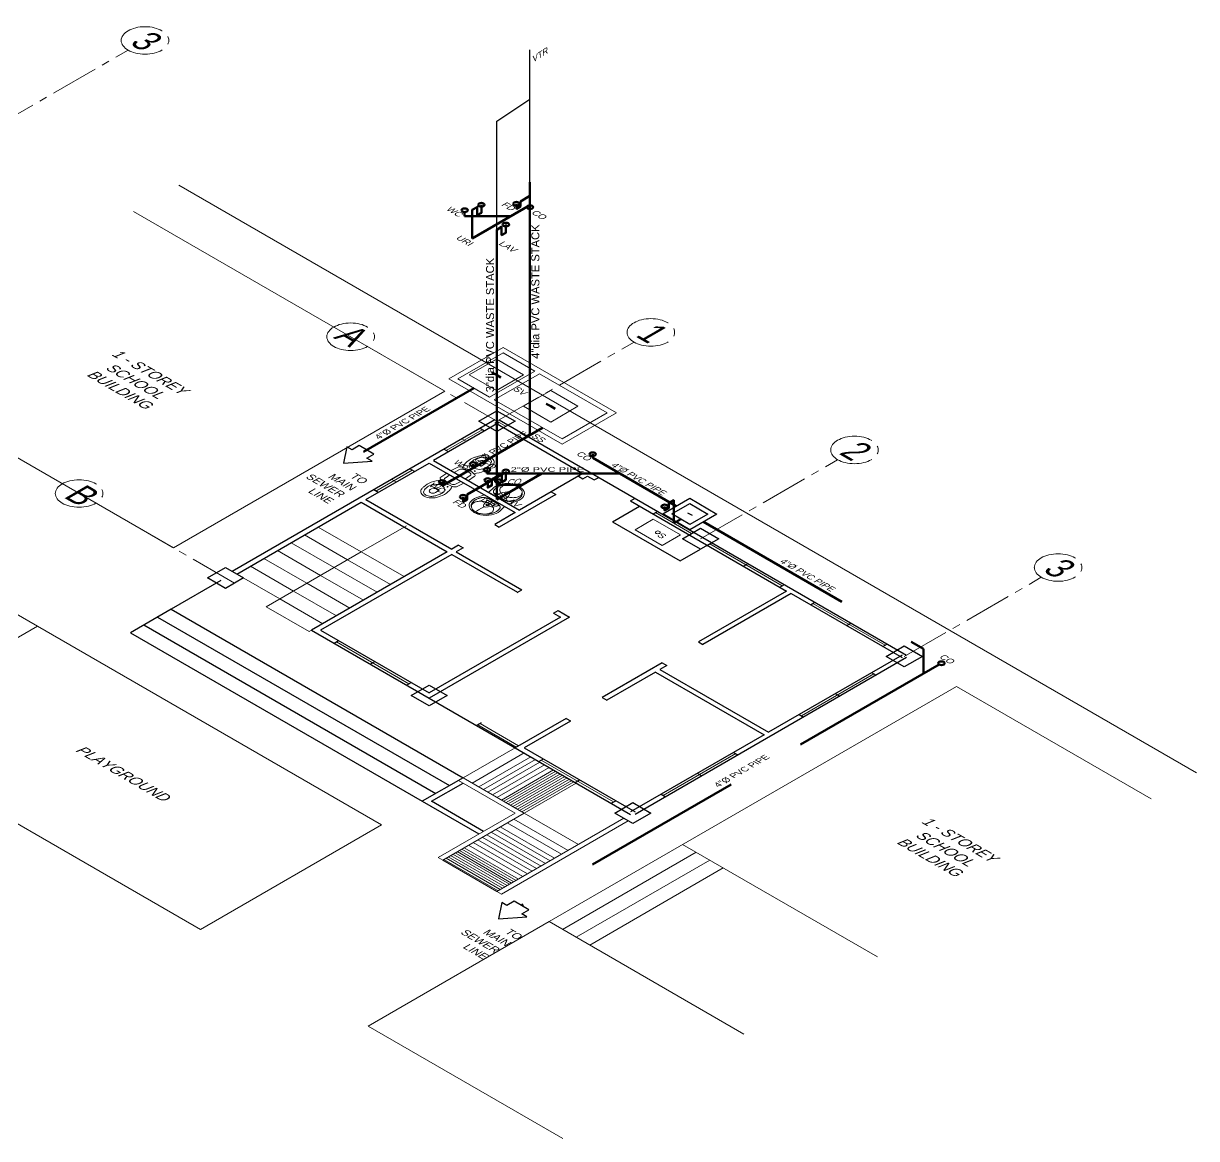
# Model space of a CAD drawing. Header units: metres. Extents: x -460 to 31334, y -1777 to 24987.
# Drawn here: x 99.6 to 117.93, y -912.9 to -895.48 of the extents above; entities that cross this region are included whole.
import ezdxf
from ezdxf.enums import TextEntityAlignment as Align

# ---------------------------------------------------------------- set-up
doc = ezdxf.new("R2010")
doc.units = ezdxf.units.M
doc.header["$MEASUREMENT"] = 0
doc.linetypes.add('CENTER2', pattern=[1.125, 0.75, -0.125, 0.125, -0.125])
doc.linetypes.add('HIDDEN', pattern=[0.375, 0.25, -0.125])
for name, color, linetype, lineweight, true_color in [('00000000', 253, 'Continuous', 5, 0x828282), ('DW', 7, 'Continuous', 9, 0xff0a0a), ('SEWERLIN', 7, 'Continuous', 50, 0xe77904)]:
    doc.layers.add(name, color=color, linetype=linetype, lineweight=lineweight, true_color=true_color)
for name, color, linetype in [('01 FURNITURE', 8, 'Continuous'), ('FURN', 8, 'Continuous'), ('wall', 7, 'Continuous')]:
    doc.layers.add(name, color=color, linetype=linetype)
for name, color, linetype, lineweight in [('Arch_Door', 1, 'Continuous', 18), ('COLUMNS', 5, 'Continuous', 25), ('fix', 8, 'Continuous', 13), ('FIXTURES AND FURNITURES', 1, 'Continuous', 20)]:
    doc.layers.add(name, color=color, linetype=linetype, lineweight=lineweight)
doc.styles.add('50', font='arial.ttf', dxfattribs={"height": 0.125})
doc.styles.add('AN100', font='ARIALN.TTF', dxfattribs={"height": 0.25})
doc.styles.add('SAM', font='arial.ttf', dxfattribs={"height": 0.15})
doc.styles.get("Standard").update_dxf_attribs({"font": 'arial.ttf'})

# ---------------------------------------------------------------- blocks, each defined once
blk = doc.blocks.new('A$C1BDC7D92')
at = {"layer": 'fix', "linetype": 'Continuous', "transparency": 33554687}
for p, q in [((0.043, 0.479), (0.007, 0.332)), ((0.523, 0.479), (0.043, 0.479)), ((0.523, 0.479), (0.558, 0.332))]:
    blk.add_line(p, q, dxfattribs=at)
at = {"layer": 'fix', "transparency": 33554687}
for p, q in [((0.193, 0.402), (0.122, 0.438)), ((0.372, 0.402), (0.443, 0.438))]:
    blk.add_line(p, q, dxfattribs=at)
at = {"layer": 'fix', "linetype": 'Continuous', "transparency": 33554687}
for points in [[(0.138, 0.075), (0.127, 0.083), (0.118, 0.091), (0.11, 0.099), (0.11, 0.099), (0.101, 0.108), (0.094, 0.118), (0.086, 0.127), (0.079, 0.137), (0.073, 0.148), (0.067, 0.159), (0.061, 0.17), (0.057, 0.181), (0.057, 0.181), (0.052, 0.193), (0.049, 0.204), (0.045, 0.216), (0.043, 0.229), (0.041, 0.241), (0.039, 0.253), (0.038, 0.266), (0.038, 0.278), (0.038, 0.278), (0.039, 0.291), (0.04, 0.304), (0.041, 0.316), (0.043, 0.328), (0.046, 0.34), (0.049, 0.352), (0.053, 0.362), (0.057, 0.372), (0.057, 0.372), (0.061, 0.382), (0.066, 0.39), (0.071, 0.398), (0.076, 0.405), (0.082, 0.412), (0.089, 0.418), (0.095, 0.423), (0.102, 0.428), (0.102, 0.428), (0.109, 0.432), (0.117, 0.436), (0.125, 0.439), (0.132, 0.442), (0.14, 0.445), (0.148, 0.447), (0.156, 0.449), (0.164, 0.45), (0.164, 0.45), (0.171, 0.451), (0.178, 0.452), (0.185, 0.452), (0.192, 0.453), (0.199, 0.453), (0.206, 0.453), (0.213, 0.453), (0.22, 0.453), (0.22, 0.453), (0.228, 0.453), (0.235, 0.453), (0.243, 0.453), (0.251, 0.453), (0.258, 0.453), (0.266, 0.453), (0.273, 0.453), (0.281, 0.453), (0.281, 0.453), (0.288, 0.453), (0.295, 0.453), (0.302, 0.453), (0.309, 0.453), (0.315, 0.453), (0.322, 0.453), (0.329, 0.453), (0.337, 0.453), (0.337, 0.453), (0.344, 0.453), (0.352, 0.453), (0.359, 0.453), (0.367, 0.453), (0.375, 0.453), (0.383, 0.452), (0.391, 0.451), (0.4, 0.45), (0.4, 0.45), (0.408, 0.449), (0.416, 0.447), (0.424, 0.445), (0.432, 0.442), (0.44, 0.439), (0.448, 0.436), (0.456, 0.432), (0.463, 0.428), (0.463, 0.428), (0.47, 0.423), (0.476, 0.418), (0.483, 0.412), (0.489, 0.405), (0.494, 0.398), (0.499, 0.39), (0.504, 0.382), (0.509, 0.372), (0.509, 0.372), (0.513, 0.362), (0.516, 0.352), (0.519, 0.34), (0.522, 0.328), (0.524, 0.316), (0.526, 0.304), (0.527, 0.291), (0.527, 0.278), (0.527, 0.278), (0.527, 0.266), (0.526, 0.253), (0.524, 0.241), (0.522, 0.229), (0.52, 0.216), (0.517, 0.204), (0.513, 0.193), (0.509, 0.181), (0.509, 0.181), (0.504, 0.17), (0.498, 0.159), (0.492, 0.148), (0.486, 0.137), (0.479, 0.127), (0.472, 0.118), (0.464, 0.108), (0.455, 0.099), (0.455, 0.099), (0.447, 0.091), (0.438, 0.083), (0.427, 0.075)], [(0.283, 0.234), (0.283, 0.169), (0.283, 0.103), (0.283, 0.025)]]:
    blk.add_lwpolyline(points, dxfattribs=at)
blk.add_lwpolyline([(0.31, 0.247, 0.133789), (0.375, 0.393, 0.453405), (0.363, 0.406), (0.202, 0.406, 0.453405), (0.19, 0.393, 0.133789), (0.255, 0.247)], format="xyb", dxfattribs=at)
blk.add_lwpolyline([(0.283, 0.025, -0.082757), (0.203, 0.039, -0.090524), (0.138, 0.075, -0.104224), (0.093, 0.132, -0.116526), (0.078, 0.195, -0.116526), (0.093, 0.258, -0.104224), (0.138, 0.314, -0.090524), (0.203, 0.35, -0.082757), (0.283, 0.364, -0.082757), (0.362, 0.35, -0.090524), (0.427, 0.314, -0.104224), (0.472, 0.258, -0.116526), (0.487, 0.195, -0.116526), (0.472, 0.132, -0.104224), (0.427, 0.075, -0.090524), (0.362, 0.039, -0.082757)], format="xyb", close=True, dxfattribs=at)
at = {"layer": 'fix', "transparency": 33554687}
for points in [[(0.16, 0.025), (0.17, 0.021), (0.18, 0.018), (0.188, 0.015), (0.195, 0.013), (0.202, 0.011), (0.208, 0.01), (0.214, 0.009), (0.219, 0.008), (0.225, 0.007), (0.231, 0.006), (0.238, 0.005), (0.245, 0.004), (0.253, 0.003), (0.262, 0.002), (0.271, 0.001), (0.283, 0)], [(0.405, 0.025), (0.395, 0.021), (0.386, 0.018), (0.377, 0.015), (0.37, 0.013), (0.363, 0.011), (0.357, 0.01), (0.351, 0.009), (0.346, 0.008), (0.34, 0.007), (0.334, 0.006), (0.327, 0.005), (0.32, 0.004), (0.312, 0.003), (0.304, 0.002), (0.294, 0.001), (0.283, 0)]]:
    blk.add_lwpolyline(points, dxfattribs=at)
at = {"layer": 'fix', "linetype": 'Continuous', "transparency": 33554687}
for radius in [0.0264, 0.0185]:
    blk.add_circle((0.283, 0.307), radius, dxfattribs=at)
for centre, radius, start, end in [((0.267, 0.269), 0.267, 166.4993, 246.3994), ((0.283, 0.269), 0.0353, 219.2954, 320.7046), ((0.298, 0.269), 0.267, 293.6006, 13.5007)]:
    blk.add_arc(centre, radius, start, end, dxfattribs=at)
at = {"layer": 'fix', "transparency": 33554687, "text_generation_flag": 4, "flags": 1}
for tag, p in [('ASCATNO', (0.283, 0.479)), ('ASCOLOR', (0.283, 0.469)), ('ASNAME', (0.283, 0.474))]:
    blk.add_attdef(tag, text='', height=0.00294, rotation=180, dxfattribs=at).set_placement(p, align=Align.MIDDLE)
blk = doc.blocks.new('A$C760102CB')
at = {"layer": 'fix', "transparency": 33554687}
for p, q in [((0.071, 0.69), (0.077, 0.579)), ((0.308, 0.578), (0.315, 0.69))]:
    blk.add_line(p, q, dxfattribs=at)
for points in [[(0.011, 0.552, 0.313572), (0.046, 0.507, 0.148983), (0.339, 0.506, 0.313572), (0.374, 0.551), (0.383, 0.69), (0.003, 0.69)], [(0.333, 0.256, 0.997252), (0.051, 0.257, 0.054268), (0.059, 0.177, 0.040235), (0.075, 0.124, 0.119968), (0.112, 0.071, 0.181516), (0.191, 0.041, 0.181516), (0.271, 0.07, 0.119968), (0.308, 0.123, 0.040235), (0.325, 0.177, 0.054268)], [(0.248, 0.271, 0.353967), (0.24, 0.281, 0.105376), (0.143, 0.281, 0.353967), (0.135, 0.272), (0.135, 0.193, 1), (0.248, 0.193)]]:
    blk.add_lwpolyline(points, format="xyb", close=True, dxfattribs=at)
blk.add_lwpolyline([(0.072, 0.5, 0.204199), (0.009, 0.177, 0.040235), (0.028, 0.115, 0.119968), (0.078, 0.043, 0.181516), (0.191, 0, 0.181516), (0.304, 0.042, 0.119968), (0.356, 0.114, 0.040235), (0.374, 0.176, 0.204199), (0.313, 0.499)], format="xyb", dxfattribs=at)
for centre, radius in [((0.193, 0.607), 0.0175), ((0.112, 0.44), 0.0075), ((0.272, 0.44), 0.0075)]:
    blk.add_circle(centre, radius, dxfattribs=at)
for centre, radius, start, end in [((0.127, 0.582), 0.05, 183.2724, 260.6544), ((0.259, 0.581), 0.05, 279.0654, 356.4474), ((0.194, 0.987), 0.461, 260.6544, 279.0654), ((0.191, 0.053), 0.219, 74.9202, 104.7996)]:
    blk.add_arc(centre, radius, start, end, dxfattribs=at)
blk = doc.blocks.new('2nd flr iso')
at = {"linetype": 'HIDDEN', "ltscale": 10}
for points, elevation in [([(93.251, -893.674), (93.251, -891.515)], 588.506), ([(92.732, -894.323), (92.732, -892.627), (93.251, -892.282)], 589.93)]:
    blk.add_lwpolyline(points, dxfattribs=dict(at, elevation=elevation))
at = {"layer": 'SEWERLIN', "extrusion": (0, 0.816497, 0.57735)}
for p, q in [((93.251, -894.031, 589.011), (93.251, -893.674, 588.506)), ((92.231, -894.112, 589.125), (92.954, -894.112, 589.125))]:
    blk.add_line(p, q, dxfattribs=at)
at = {"layer": 'SEWERLIN', "transparency": 33554687, "extrusion": (0, 0.816497, 0.57735)}
blk.add_line((92.231, -894.049, 589.037), (92.231, -894.112, 589.125), dxfattribs=at)
at = {"layer": 'SEWERLIN', "extrusion": (0, 0.816497, 0.57735), "elevation": -389.907}
for points in [[(-93.251, 996.688), (-93.103, 996.836)], [(-93.251, 996.938), (-92.35, 997.838)]]:
    blk.add_lwpolyline(points, dxfattribs=at)
at = {"layer": 'SEWERLIN', "linetype": 'Continuous', "transparency": 33554687}
for points, elevation in [([(92.35, -894.46), (92.35, -894.012), (92.428, -893.969), (92.428, -894.097), (92.492, -894.062), (92.492, -893.933)], 589.619), ([(92.732, -894.681), (92.732, -894.323), (92.809, -894.28), (92.809, -894.408), (92.874, -894.374), (92.874, -894.244)], 589.93)]:
    blk.add_lwpolyline(points, dxfattribs=dict(at, elevation=elevation))
at = {"layer": 'SEWERLIN', "transparency": 33554687, "elevation": 588.853}
blk.add_lwpolyline([(93.039, -893.919), (93.039, -893.997), (93.103, -893.959), (93.103, -893.882)], dxfattribs=at)
at = {"layer": 'SEWERLIN', "transparency": 33554687, "extrusion": (0, 0.816497, 0.57735)}
blk.add_circle((-92.231, 997.076, -389.907), 0.05, dxfattribs=at)
at = {"layer": 'SEWERLIN', "linetype": 'Continuous', "transparency": 33554687, "extrusion": (0, 0.816497, 0.57735)}
for centre in [(-92.492, 997.534, -389.477), (-92.874, 997.968, -389.551)]:
    blk.add_circle(centre, 0.05, dxfattribs=at)
at = {"layer": 'SEWERLIN', "extrusion": (0, 0.816497, 0.57735)}
for centre in [(-93.039, 996.9, -389.907), (-93.251, 996.995, -389.907)]:
    blk.add_circle(centre, 0.05, dxfattribs=at)
at = {"transparency": 33554687, "extrusion": (0, 0.816497, 0.57735), "char_height": 0.125, "width": 0.47704, "attachment_point": 3, "text_direction": (0.707107, -0.408248, 0.57735), "style": 'SAM'}
for s, insert in [('WC', (92.226, -894.079, 589.028)), ('FD', (93.048, -893.983, 588.943)), ('CO', (93.537, -894.122, 589.14)), ('URI', (92.386, -894.532, 589.72)), ('LAV', (93.074, -894.633, 589.863))]:
    blk.add_mtext(s, dxfattribs=dict(at, insert=insert))

msp = doc.modelspace()

# ---------------------------------------------------------------- hatches: boundary and pattern name
at = {"transparency": 33554687, "extrusion": (0.714601, -0.394984, 0.57735)}
h = msp.add_hatch(color=256, dxfattribs=at)
h.dxf.hatch_style = 1
h.paths.add_polyline_path([(-731.7701, 185.39008), (-731.71873, 185.83586), (-732.16451, 185.78449), (-732.08238, 185.70236), (-732.19313, 185.59161), (-731.96298, 185.36146), (-731.85223, 185.47221)])
at = {"transparency": 33554687, "extrusion": (0, 0.816497, 0.57735)}
h = msp.add_hatch(color=256, dxfattribs=at)
h.dxf.hatch_style = 1
h.paths.add_polyline_path([(-104.65804, 1011.06028), (-104.60668, 1011.50606), (-105.05246, 1011.45469), (-104.97032, 1011.37256), (-105.08108, 1011.26181), (-104.85093, 1011.03166), (-104.74018, 1011.14241)])
h = msp.add_hatch(color=256, dxfattribs=at)
h.dxf.hatch_style = 1
h.paths.add_polyline_path([(-107.07725, 1023.39332), (-107.02588, 1023.8391), (-107.47167, 1023.78773), (-107.38953, 1023.7056), (-107.50028, 1023.59484), (-107.27014, 1023.3647), (-107.15939, 1023.47545)])
at = {"layer": 'COLUMNS', "true_color": 0x808080, "extrusion": (0, 0.816497, 0.57735)}
h = msp.add_hatch(color=8, dxfattribs=at)
h.dxf.hatch_style = 1
h.paths.add_polyline_path([(-107.00332, 1010.08711), (-107.28616, 1010.36996), (-107.00332, 1010.6528), (-106.72048, 1010.36996)])
h = msp.add_hatch(color=8, dxfattribs=at)
h.dxf.hatch_style = 1
h.paths.add_polyline_path([(-110.1853, 1013.26909), (-110.46814, 1013.55194), (-110.1853, 1013.83478), (-109.90246, 1013.55194)])
h = msp.add_hatch(color=8, dxfattribs=at)
h.dxf.hatch_style = 1
h.paths.add_polyline_path([(-102.76068, 1014.32975), (-103.04352, 1014.6126), (-102.76068, 1014.89544), (-102.47783, 1014.6126)])
h = msp.add_hatch(color=8, dxfattribs=at)
h.dxf.hatch_style = 1
h.paths.add_polyline_path([(-113.36728, 1016.45107), (-113.65012, 1016.73392), (-113.36728, 1017.01676), (-113.08444, 1016.73392)])
h = msp.add_hatch(color=8, dxfattribs=at)
h.dxf.hatch_style = 1
h.paths.add_polyline_path([(-105.94266, 1017.51174), (-106.2255, 1017.79458), (-105.94266, 1018.07742), (-105.65982, 1017.79458)])
h = msp.add_hatch(color=8, dxfattribs=at)
h.dxf.hatch_style = 1
h.paths.add_polyline_path([(-109.12464, 1020.69372), (-109.40748, 1020.97656), (-109.12464, 1021.2594), (-108.8418, 1020.97656)])

# ---------------------------------------------------------------- linework, layer by layer
at = {"color": 7, "lineweight": 20, "transparency": 33554687, "extrusion": (0, 0.816497, 0.57735), "elevation": -389.90738}
msp.add_lwpolyline([(-108.86784, 1010.14403), (-108.01932, 1010.99256), (-106.25155, 1009.22479), (-107.10008, 1008.37626)], close=True, dxfattribs=at)
at = {"color": 8, "linetype": 'HIDDEN', "lineweight": 20, "ltscale": 10, "transparency": 33554687, "extrusion": (0, 0.816497, 0.57735), "elevation": -389.90738}
for points in [[(-106.88795, 1009.71976), (-106.39297, 1009.22479), (-107.10008, 1008.51768), (-107.59505, 1009.01266)], [(-108.72642, 1010.14403), (-108.01932, 1010.85114), (-106.95866, 1009.79048), (-107.66576, 1009.08337)]]:
    msp.add_lwpolyline(points, close=True, dxfattribs=at)
at = {"color": 1, "linetype": 'Continuous', "lineweight": 20, "ltscale": 8, "transparency": 33554687, "extrusion": (0, 0.816497, 0.57735), "elevation": -389.90738}
for points in [[(-106.99401, 1009.54299), (-106.56975, 1009.11872), (-106.99401, 1008.69446), (-107.41828, 1009.11872)], [(-107.84254, 1010.39152), (-107.41828, 1009.96725), (-107.84254, 1009.54299), (-108.2668, 1009.96725)]]:
    msp.add_lwpolyline(points, close=True, dxfattribs=at)
at = {"color": 7, "lineweight": 50, "ltscale": 0.025, "transparency": 33554687, "extrusion": (0, 0.816497, 0.57735), "elevation": -389.90738}
for points in [[(-106.99401, 1009.11872), (-106.9233, 1009.04801)], [(-106.99401, 1009.11872), (-107.06472, 1009.18943)], [(-107.84254, 1009.96725), (-107.77183, 1009.89654)], [(-107.84254, 1009.96725), (-107.91325, 1010.03796)]]:
    msp.add_lwpolyline(points, dxfattribs=at)
at = {"transparency": 33554687, "extrusion": (0, 0.816497, 0.57735), "elevation": -389.90738}
for points in [[(-104.65804, 1011.06028), (-104.60668, 1011.50606), (-105.05246, 1011.45469), (-104.97032, 1011.37256), (-105.08108, 1011.26181), (-104.85093, 1011.03166), (-104.74018, 1011.14241), (-104.65804, 1011.06028)], [(-109.98079, 1012.8459), (-110.0515, 1012.91661)], [(-107.07725, 1023.39332), (-107.02588, 1023.8391), (-107.47167, 1023.78773), (-107.38953, 1023.7056), (-107.50028, 1023.59484), (-107.27014, 1023.3647), (-107.15939, 1023.47545), (-107.07725, 1023.39332)]]:
    msp.add_lwpolyline(points, dxfattribs=at)
at = {"color": 8, "true_color": 0x808080, "extrusion": (0, 0.816497, 0.57735), "elevation": -389.90738}
for points in [[(-108.80644, 1013.09232), (-109.2307, 1012.66805)], [(-108.80644, 1013.09232), (-109.8671, 1014.15298)], [(-109.8671, 1014.15298), (-110.1853, 1013.83478)], [(-102.68997, 1014.68331), (-101.91215, 1015.46113)], [(-101.91215, 1015.46113), (-101.27575, 1016.09752)], [(-101.91215, 1015.46113), (-106.47299, 1020.02196)], [(-101.70002, 1015.67326), (-106.26086, 1020.2341)], [(-101.27575, 1016.09752), (-105.83659, 1020.65836)], [(-101.48789, 1015.88539), (-106.04872, 1020.44623)], [(-106.47299, 1020.02196), (-105.83659, 1020.65836)], [(-106.79119, 1021.47153), (-105.97801, 1020.65836), (-106.47299, 1020.16339)], [(-105.83659, 1020.65836), (-106.72048, 1021.54224)]]:
    msp.add_lwpolyline(points, dxfattribs=at)
at = {"transparency": 33554687, "extrusion": (0, 0.816497, 0.57735), "elevation": -389.90738}
msp.add_lwpolyline([(-110.43969, 1012.88197), (-110.01543, 1013.30623), (-109.59188, 1012.88126), (-110.01614, 1012.45699)], close=True, dxfattribs=at)
at = {"color": 1, "linetype": 'HIDDEN', "ltscale": 10, "transparency": 33554687, "extrusion": (0, 0.816497, 0.57735), "elevation": -389.90738}
msp.add_lwpolyline([(-110.29863, 1012.88161), (-110.01579, 1013.16446), (-109.7333, 1012.88126), (-110.01614, 1012.59841)], close=True, dxfattribs=at)
at = {"color": 8, "lineweight": 9, "ltscale": 10, "true_color": 0x808080, "extrusion": (0, 0.816497, 0.57735), "elevation": -389.90738}
for points in [[(-104.882, 1013.90549), (-104.21025, 1013.23374)], [(-104.882, 1013.90549), (-105.5891, 1013.19838)], [(-104.882, 1013.90549), (-103.39707, 1015.39041)], [(-105.55375, 1014.57724), (-104.882, 1013.90549)], [(-105.34162, 1014.78937), (-104.66987, 1014.11762)], [(-104.91735, 1015.21364), (-104.2456, 1014.54189)], [(-105.12948, 1015.00151), (-104.45773, 1014.32975)], [(-104.70522, 1015.42577), (-104.03347, 1014.75402)], [(-104.28096, 1015.85003), (-103.60921, 1015.17828)], [(-104.49309, 1015.6379), (-103.82134, 1014.96615)], [(-104.06882, 1016.06217), (-103.39707, 1015.39041)], [(-104.10418, 1016.02681), (-104.06882, 1016.06217)]]:
    msp.add_lwpolyline(points, dxfattribs=at)
at = {"color": 8, "linetype": 'HIDDEN', "lineweight": 9, "ltscale": 10, "true_color": 0x808080, "extrusion": (0, 0.816497, 0.57735), "elevation": -389.90738}
for points in [[(-104.66987, 1014.11762), (-103.99811, 1013.44587)], [(-104.2456, 1014.54189), (-103.57385, 1013.87014)], [(-104.45773, 1014.32975), (-103.78598, 1013.658)], [(-104.03347, 1014.75402), (-103.36172, 1014.08227)], [(-103.60921, 1015.17828), (-102.9021, 1014.47118)], [(-103.82134, 1014.96615), (-103.14959, 1014.2944)]]:
    msp.add_lwpolyline(points, dxfattribs=at)
at = {"color": 8, "lineweight": 5, "true_color": 0x808080, "extrusion": (0, 0.816497, 0.57735), "elevation": -389.90738}
for points in [[(-107.28616, 1019.20879), (-106.47299, 1020.02196)], [(-106.61441, 1020.16339), (-107.42758, 1019.35021)], [(-106.72048, 1020.26945), (-107.53365, 1019.45628)], [(-106.79119, 1020.34016), (-107.60436, 1019.52699)], [(-106.8619, 1020.41087), (-107.67507, 1019.5977)], [(-106.93261, 1020.48158), (-107.74578, 1019.66841)], [(-107.00332, 1020.55229), (-107.81649, 1019.73912)], [(-107.07403, 1020.623), (-107.8872, 1019.80983)], [(-107.10938, 1020.65836), (-107.92256, 1019.84519)], [(-107.14474, 1020.69372), (-107.95791, 1019.88054)], [(-107.18009, 1020.72907), (-107.99327, 1019.9159)], [(-107.21545, 1020.76443), (-108.02862, 1019.95125)], [(-107.25081, 1020.79978), (-108.06398, 1019.98661)], [(-106.47299, 1020.02196), (-107.42758, 1020.97656), (-106.15479, 1022.24935), (-106.08408, 1022.17864), (-107.28616, 1020.97656), (-106.40228, 1020.09267)], [(-107.28616, 1020.83514), (-108.09933, 1020.02196)], [(-107.32152, 1020.87049), (-108.13469, 1020.05732)], [(-107.35687, 1020.90585), (-108.17004, 1020.09267)], [(-107.39223, 1020.9412), (-108.2054, 1020.12803)], [(-107.42758, 1020.97656), (-108.24075, 1020.16339)], [(-109.05393, 1021.18869), (-107.07403, 1023.16859), (-107.00332, 1023.09788), (-108.98322, 1021.11798)], [(-107.1614, 1021.24274), (-108.00992, 1022.09127)], [(-107.26746, 1021.13668), (-108.11599, 1021.98521)], [(-107.42758, 1020.97656), (-108.27611, 1021.82509)], [(-106.8432, 1021.56094), (-107.69173, 1022.40947)], [(-106.91391, 1021.49023), (-107.76244, 1022.33876)], [(-106.98462, 1021.41952), (-107.83315, 1022.26805)], [(-107.05533, 1021.34881), (-107.90386, 1022.19734)], [(-106.56036, 1021.84379), (-107.40888, 1022.69231)], [(-106.63107, 1021.77307), (-107.47959, 1022.6216)], [(-106.70178, 1021.70236), (-107.5503, 1022.55089)], [(-106.77249, 1021.63165), (-107.62102, 1022.48018)], [(-106.2068, 1022.19734), (-107.05533, 1023.04587)], [(-106.24216, 1022.16198), (-107.09069, 1023.01051)], [(-106.27751, 1022.12663), (-107.12604, 1022.97516)], [(-106.31287, 1022.09127), (-107.1614, 1022.9398)], [(-106.34822, 1022.05592), (-107.19675, 1022.90445)], [(-106.38358, 1022.02056), (-107.23211, 1022.86909)], [(-106.41893, 1021.98521), (-107.26746, 1022.83373)], [(-106.45429, 1021.94985), (-107.30282, 1022.79838)], [(-106.48964, 1021.9145), (-107.33817, 1022.76302)], [(-106.15479, 1022.24935), (-107.00332, 1023.09788)], [(-106.17145, 1022.23269), (-107.01997, 1023.08122)]]:
    msp.add_lwpolyline(points, dxfattribs=at)
at = {"layer": '00000000', "extrusion": (0, 0.816497, 0.57735), "elevation": -389.90738}
for points in [[(-102.03316, 1003.98559), (-117.93304, 1019.88547)], [(-106.19015, 1009.55678), (-101.32605, 1004.69269)], [(-101.9475, 1013.79942), (-97.08341, 1008.93533)], [(-101.9475, 1013.79942), (-106.19015, 1009.55678)], [(-94.96209, 1011.05665), (-99.82618, 1015.92074)], [(-99.82618, 1015.92074), (-96.99776, 1018.74917), (-102.37177, 1024.12318), (-105.2002, 1021.29476)], [(-105.2002, 1021.29476), (-99.82618, 1015.92074)], [(-114.18045, 1017.54709), (-107.81649, 1023.91105)], [(-114.18045, 1017.54709), (-117.22593, 1020.59257)], [(-109.90246, 1021.82509), (-112.94794, 1024.87057)], [(-110.11459, 1022.03722), (-108.02862, 1024.12318)], [(-110.32672, 1022.24935), (-108.24075, 1024.33532)], [(-110.53885, 1022.46148), (-108.45289, 1024.54745)], [(-107.81649, 1023.91105), (-104.98806, 1026.73948), (-108.03355, 1029.78496)], [(-107.81649, 1023.91105), (-110.86197, 1026.95653)]]:
    msp.add_lwpolyline(points, dxfattribs=at)
at = {"layer": '01 FURNITURE', "color": 8, "linetype": 'CENTER2', "lineweight": 9, "true_color": 0x808080, "extrusion": (0, 0.816497, 0.57735)}
for p, q in [((99.10038, -897.13264, 593.39776), (101.24042, -895.89709, 591.65042)), ((107.00332, -901.69541, 599.85048), (109.14398, -900.4595, 598.10264)), ((110.1853, -903.53253, 602.44856), (112.32565, -902.2968, 600.70097)), ((113.36728, -905.36965, 605.04664), (115.50732, -904.13409, 603.2993))]:
    msp.add_line(p, q, dxfattribs=at)
at = {"layer": '01 FURNITURE', "color": 8, "linetype": 'CENTER2', "lineweight": 9, "true_color": 0x808080, "extrusion": (0, 0.816497, 0.57735), "elevation": -389.90738}
for points in [[(-107.14474, 1010.51138), (-104.97984, 1008.34647)], [(-102.90407, 1014.75599), (-100.73719, 1012.58911)]]:
    msp.add_lwpolyline(points, dxfattribs=at)
at = {"layer": '01 FURNITURE', "color": 8, "linetype": 'CENTER2', "lineweight": 9, "true_color": 0x808080, "extrusion": (0, 0.816497, 0.57735)}
for centre in [(-101.50371, 1000.06367, -389.90738), (-109.40697, 1007.96631, -389.90738), (-104.71685, 1008.08349, -389.90738), (-112.58863, 1011.1486, -389.90738), (-100.47421, 1012.32613, -389.90738), (-115.77061, 1014.33058, -389.90738)]:
    msp.add_circle(centre, 0.37192, dxfattribs=at)
at = {"layer": 'COLUMNS', "color": 8, "true_color": 0x808080, "extrusion": (0, 0.816497, 0.57735), "elevation": -389.90738}
for points in [[(-107.00332, 1010.08711), (-107.28616, 1010.36996), (-107.00332, 1010.6528), (-106.72048, 1010.36996)], [(-110.1853, 1013.26909), (-110.46814, 1013.55194), (-110.1853, 1013.83478), (-109.90246, 1013.55194)], [(-102.76068, 1014.32975), (-103.04352, 1014.6126), (-102.76068, 1014.89544), (-102.47783, 1014.6126)], [(-113.36728, 1016.45107), (-113.65012, 1016.73392), (-113.36728, 1017.01676), (-113.08444, 1016.73392)], [(-105.94266, 1017.51174), (-106.2255, 1017.79458), (-105.94266, 1018.07742), (-105.65982, 1017.79458)], [(-109.12464, 1020.69372), (-109.40748, 1020.97656), (-109.12464, 1021.2594), (-108.8418, 1020.97656)]]:
    msp.add_lwpolyline(points, close=True, dxfattribs=at)
at = {"layer": 'DW', "color": 8, "true_color": 0x808080, "extrusion": (0, 0.816497, 0.57735), "elevation": -389.90738}
for points in [[(-106.77351, 1010.59977), (-106.20782, 1011.16545)], [(-106.52602, 1010.91796), (-106.45531, 1010.84725)], [(-105.11181, 1012.26147), (-105.67749, 1011.69578)], [(-105.43001, 1012.01398), (-105.35929, 1011.94327)], [(-109.47819, 1012.84483), (-110.04388, 1013.41052)], [(-110.32672, 1013.69336), (-111.45809, 1014.82473)], [(-110.85705, 1014.2944), (-110.92776, 1014.22369)], [(-111.93539, 1015.30203), (-113.06676, 1016.4334)], [(-112.46572, 1015.90307), (-112.53643, 1015.83236)], [(-104.49309, 1016.34501), (-105.62446, 1017.47638)], [(-105.02342, 1016.94605), (-105.09413, 1016.87534)], [(-112.88998, 1017.21121), (-111.75861, 1018.34259)], [(-112.28894, 1017.74154), (-112.35965, 1017.81226)], [(-107.69275, 1019.54467), (-108.82412, 1020.67604)], [(-110.73331, 1019.36789), (-109.60194, 1020.49926)], [(-110.13227, 1019.89822), (-110.20298, 1019.96893)], [(-108.22308, 1020.14571), (-108.29379, 1020.075)]]:
    msp.add_lwpolyline(points, dxfattribs=at)
msp.add_lwpolyline([(-107.30384, 1019.19111), (-107.33919, 1019.15576), (-106.73815, 1018.55472), (-106.7028, 1018.59007)], close=True, dxfattribs=at)
at = {"layer": 'FIXTURES AND FURNITURES', "color": 8, "true_color": 0x808080, "extrusion": (0, 0.816497, 0.57735), "elevation": -389.90738}
msp.add_lwpolyline([(-109.16204, 1013.3078), (-109.44488, 1013.02496), (-109.86915, 1013.44922), (-109.5863, 1013.73207)], close=True, dxfattribs=at)
at = {"layer": 'FIXTURES AND FURNITURES', "color": 8, "true_color": 0x808080, "extrusion": (0, 0.816497, 0.57735)}
msp.add_circle((-109.51559, 1013.37851, -389.90738), 0.0375, dxfattribs=at)
at = {"layer": 'SEWERLIN', "extrusion": (0, 0.816497, 0.57735)}
for p, q in [((106.84596, -902.51191, 601.00518), (108.91906, -902.51191, 601.00518)), ((107.0233, -902.69121, 601.25876), (107.39219, -902.69121, 601.25876))]:
    msp.add_line(p, q, dxfattribs=at)
at = {"layer": 'SEWERLIN', "linetype": 'HIDDEN', "ltscale": 10, "extrusion": (0, 0.816497, 0.57735)}
msp.add_line((113.66757, -905.63724, 605.42508), (113.66757, -905.25428, 604.88349), dxfattribs=at)
at = {"layer": 'SEWERLIN', "linetype": 'Continuous', "transparency": 33554687}
for points, elevation in [([(107.51781, -901.9108), (107.51781, -897.95714)], 600.1551), ([(106.99926, -902.56002), (106.99926, -899.06002)], 601.57922), ([(108.49868, -902.21147), (108.49868, -902.2692)], 600.66195), ([(106.6292, -902.36666), (106.6292, -902.4244)], 600.88143), ([(106.84626, -902.45434), (106.84626, -902.51208)], 601.00543), ([(106.99926, -902.91781), (106.99926, -902.56002), (107.07636, -902.5171), (107.07636, -902.64523), (107.14093, -902.6108), (107.14093, -902.48116)], 601.57922), ([(106.14464, -902.64643), (106.14464, -902.70416)], 601.27707), ([(106.99926, -902.91781), (106.99926, -902.56002), (106.92216, -902.60273), (106.92319, -902.69711), (106.85861, -902.732), (106.85759, -902.6147)], 601.57922), ([(107.0233, -902.63348), (107.0233, -902.69121)], 601.25876), ([(109.76373, -903.28914), (109.76373, -902.93134), (109.68663, -902.97406), (109.68663, -903.05521), (109.62206, -903.0901), (109.62206, -903.02814)], 602.10435)]:
    msp.add_lwpolyline(points, dxfattribs=dict(at, elevation=elevation))
at = {"layer": 'SEWERLIN', "extrusion": (0, 0.816497, 0.57735), "elevation": -389.90738}
for points in [[(-106.64046, 1009.47228), (-104.9168, 1011.19593)], [(-107.71433, 1010.54615), (-106.14494, 1012.11746)], [(-109.80401, 1012.66913), (-108.49868, 1011.36379)], [(-107.10589, 1011.78417), (-106.53954, 1012.35115)], [(-106.99926, 1012.48722), (-107.70275, 1011.78417)], [(-109.76373, 1013.13037), (-109.87454, 1013.02286)]]:
    msp.add_lwpolyline(points, dxfattribs=at)
at = {"layer": 'SEWERLIN', "transparency": 33554687, "elevation": 601.5207}
msp.add_lwpolyline([(106.47512, -902.87643), (106.47512, -902.95517), (106.53969, -902.91699), (106.53954, -902.83923)], dxfattribs=at)
at = {"layer": 'SEWERLIN', "linetype": 'HIDDEN', "ltscale": 10, "extrusion": (0, 0.816497, 0.57735), "elevation": -389.90738}
for points in [[(-110.22756, 1013.0941), (-113.66757, 1016.53411)], [(-113.90993, 1016.95505), (-107.38521, 1023.47977)]]:
    msp.add_lwpolyline(points, dxfattribs=at)
at = {"layer": 'SEWERLIN', "extrusion": (0, 0.816497, 0.57735)}
for centre in [(-108.49868, 1011.33046, -389.86024), (-107.0233, 1012.0614, -389.86024), (-106.47512, 1012.41554, -389.90738), (-113.94745, 1016.92201, -389.90738)]:
    msp.add_circle(centre, 0.05, dxfattribs=at)
at = {"layer": 'SEWERLIN', "linetype": 'Continuous', "transparency": 33554687, "extrusion": (0, 0.816497, 0.57735)}
for centre in [(-106.6292, 1011.59927, -389.86024), (-106.84626, 1011.75113, -389.86024), (-107.14093, 1012.23511, -389.55086), (-106.14464, 1012.08383, -389.86024), (-106.85759, 1012.31222, -389.6599), (-109.62206, 1012.97968, -389.69428)]:
    msp.add_circle(centre, 0.05, dxfattribs=at)
at = {"layer": 'wall', "color": 8, "true_color": 0x808080, "extrusion": (0, 0.816497, 0.57735), "elevation": -389.90738}
for points in [[(-106.96796, 1010.3346), (-102.86674, 1014.43582)], [(-107.03867, 1010.40531), (-106.01337, 1011.43062), (-107.35687, 1012.77412)], [(-106.96796, 1010.40531), (-108.34682, 1011.78417), (-107.35687, 1012.77412)], [(-107.03867, 1010.3346), (-113.40263, 1016.69856)], [(-106.80886, 1010.63512), (-106.73815, 1010.56441)], [(-106.24318, 1011.20081), (-106.17247, 1011.1301)], [(-104.95271, 1012.49128), (-105.94266, 1011.50133), (-107.28616, 1012.84483)], [(-105.71285, 1011.73114), (-105.64214, 1011.66043)], [(-108.27611, 1011.85488), (-108.34682, 1011.92559)], [(-108.34682, 1011.92559), (-108.41701, 1011.85436)], [(-108.41701, 1011.85436), (-108.5236, 1011.96095)], [(-108.5236, 1011.96095), (-108.59431, 1011.89024)], [(-105.14716, 1012.29682), (-105.07645, 1012.22611)], [(-107.92256, 1012.34986), (-107.03867, 1013.23374)], [(-107.85132, 1012.27862), (-107.92203, 1012.34933)], [(-102.93745, 1014.50653), (-104.882, 1012.56199)], [(-104.882, 1012.56199), (-106.2255, 1013.90549)], [(-104.95271, 1012.49128), (-106.29621, 1013.83478)], [(-109.08928, 1012.52663), (-109.15999, 1012.45592)], [(-109.08928, 1012.52663), (-111.5288, 1014.96615)], [(-107.28616, 1012.84483), (-106.96796, 1013.16303)], [(-109.44284, 1012.88019), (-109.51355, 1012.80948)], [(-106.96796, 1013.16303), (-107.03867, 1013.23374)], [(-110.00852, 1013.44587), (-110.07923, 1013.37516)], [(-106.2255, 1013.90549), (-104.10418, 1016.02681), (-109.08928, 1021.01191)], [(-106.40228, 1013.72871), (-106.29621, 1013.83478)], [(-106.47299, 1013.79942), (-106.36692, 1013.90549), (-107.39222, 1014.93079)], [(-106.40228, 1013.72871), (-106.47299, 1013.79942)], [(-110.29136, 1013.72871), (-110.36208, 1013.658)], [(-106.29621, 1013.9762), (-104.2456, 1016.02681), (-105.94266, 1017.72387)], [(-106.29621, 1013.9762), (-107.32151, 1015.0015)], [(-110.85705, 1014.2944), (-110.92776, 1014.22369)], [(-111.42274, 1014.86008), (-111.49345, 1014.78937)], [(-107.31942, 1015.00359), (-107.39222, 1014.93079)], [(-111.5288, 1014.96615), (-110.14994, 1016.34501)], [(-111.59951, 1015.03686), (-110.22065, 1016.41572)], [(-111.59951, 1015.03686), (-113.33192, 1016.76927)], [(-107.95791, 1015.49648), (-108.13469, 1015.67326), (-105.94266, 1017.86529)], [(-107.8872, 1015.56719), (-107.95791, 1015.49648)], [(-111.90003, 1015.33738), (-111.97074, 1015.26667)], [(-107.8872, 1015.56719), (-107.99327, 1015.67326), (-105.94266, 1017.72387)], [(-112.46572, 1015.90307), (-112.53643, 1015.83236)], [(-104.45773, 1016.38036), (-104.52844, 1016.30965)], [(-110.14994, 1016.34501), (-110.22065, 1016.41572)], [(-113.0314, 1016.46875), (-113.10211, 1016.39804)], [(-113.40263, 1016.76927), (-109.15999, 1021.01191)], [(-113.33192, 1016.69856), (-111.24596, 1018.78453)], [(-105.02342, 1016.94605), (-105.09413, 1016.87534)], [(-109.58426, 1016.91069), (-108.64734, 1017.84761)], [(-109.65497, 1016.98141), (-109.5489, 1017.08747)], [(-109.5489, 1017.08747), (-111.24596, 1018.78453)], [(-109.58426, 1016.91069), (-109.65497, 1016.98141)], [(-105.5891, 1017.51174), (-105.65982, 1017.44102)], [(-109.47819, 1017.15818), (-108.71805, 1017.91832)], [(-109.47819, 1017.15818), (-111.17525, 1018.85524)], [(-112.85463, 1017.17586), (-112.92534, 1017.24657)], [(-112.28894, 1017.74154), (-112.35965, 1017.81226)], [(-108.64734, 1017.84761), (-108.71805, 1017.91832)], [(-111.72326, 1018.30723), (-111.79397, 1018.37794)], [(-106.75583, 1018.53704), (-106.68512, 1018.60775)], [(-108.08166, 1018.4133), (-107.28616, 1019.20879)], [(-108.15354, 1018.48518), (-107.42758, 1019.20879)], [(-108.08166, 1018.4133), (-108.15237, 1018.48401)], [(-111.17525, 1018.85524), (-109.08928, 1020.9412)], [(-107.42758, 1019.20879), (-109.15999, 1020.9412)], [(-110.69795, 1019.33254), (-110.76866, 1019.40325)], [(-107.65739, 1019.58002), (-107.7281, 1019.50931)], [(-110.13227, 1019.89822), (-110.20298, 1019.96893)], [(-108.22308, 1020.14571), (-108.29379, 1020.075)], [(-109.56658, 1020.46391), (-109.63729, 1020.53462)], [(-108.78876, 1020.71139), (-108.85947, 1020.64068)]]:
    msp.add_lwpolyline(points, dxfattribs=at)

# ---------------------------------------------------------------- block references
msp.add_blockref('2nd flr iso', (14.2669, -4.37921, 11.64888))
at = {"layer": 'fix', "color": 8, "lineweight": 18, "true_color": 0x808080, "transparency": 33554687, "extrusion": (0, 0.816497, 0.57735), "yscale": 0.9306419416356421, "zscale": 0.9306419416356421}
for p, xscale, rotation in [((-107.53572, 1012.32308, -389.90738), 0.9306419416356421, 315.000118677427), ((-106.83512, 1013.02368, -389.90738), -0.930641941635642, 134.9998813225731)]:
    msp.add_blockref('A$C1BDC7D92', p, dxfattribs=dict(at, xscale=xscale, rotation=rotation))
at = {"layer": 'FURN', "color": 8, "lineweight": 18, "true_color": 0x808080, "transparency": 33554687, "extrusion": (0, 0.816497, 0.57735), "rotation": 315.2258194888934}
msp.add_blockref('A$C760102CB', (-107.04566, 1011.48604, -389.90738), dxfattribs=at)
at = {"layer": 'FURN', "color": 8, "lineweight": 18, "true_color": 0x808080, "transparency": 33554687, "extrusion": (0, 0.816497, 0.57735), "xscale": -1, "rotation": 134.7741805111067}
msp.add_blockref('A$C760102CB', (-105.99808, 1012.53362, -389.90738), dxfattribs=at)

# ---------------------------------------------------------------- texts
at = {"transparency": 33554687, "extrusion": (-0.725826, 0.373957, 0.57735), "insert": (107.7989, -895.83648, 601.46626), "char_height": 0.125, "width": 2.3335475, "attachment_point": 3, "text_direction": (0.686769, 0.441605, 0.57735), "style": 'SAM'}
msp.add_mtext('VTR', dxfattribs=at)
at = {"transparency": 33554687, "char_height": 0.125, "attachment_point": 1, "rotation": 90, "style": '50'}
for s, insert in [('4"dia PVC WASTE STACK', (107.53951, -900.71969, -250.01489)), ('3"dia PVC WASTE STACK', (106.83231, -901.2426, -251.43901))]:
    msp.add_mtext_dynamic_manual_height_columns(s, width=2.9343258, gutter_width=0.625, heights=[0], dxfattribs=dict(at, insert=insert))
at = {"transparency": 33554687, "extrusion": (0, 0.816497, 0.57735), "attachment_point": 3, "style": 'SAM'}
for s, insert, char_height, width, text_direction in [('SV', (107.49708, -901.24743, 599.37855), 0.125, 0.4770395, (0.707107, -0.408248, 0.57735)), ('4"%%C PVC PIPE', (105.88641, -901.46119, 599.51925), 0.125, 2.3335475, (0.707107, 0.408248, -0.57735)), ('4"%%C PVC PIPE', (107.42736, -901.8407, 599.99688), 0.125, 2.3335475, (0.707107, 0.408248, -0.57735)), ('SS', (107.78413, -901.983, 600.25719), 0.125, 0.4770395, (0.707107, -0.408248, 0.57735)), ('WC', (106.60544, -902.41418, 600.82213), 0.125, 0.4770395, (0.707107, -0.408248, 0.57735)), ('CO', (108.50532, -902.27162, 600.57865), 0.125, 0.4770395, (0.707107, -0.408248, 0.57735)), ('FD', (107.01673, -902.39914, 601.38557), 0.125, 0.4770395, (0.707107, -0.408248, 0.57735)), ('2"%%C PVC PIPE', (108.36545, -902.41444, 600.86735), 0.125, 2.3335475, (1, 0.0001, -0.000142)), ('4"%%C PVC PIPE', (109.6744, -902.80807, 601.46626), 0.125, 2.3335475, (0.707107, -0.408248, 0.57735)), ('TO \\PMAIN SEWER LINE', (105.00503, -902.6219, 601.16074), 0.15, 1.144471, (0.707107, -0.408248, 0.57735)), ('WC', (106.22426, -902.77093, 601.209), 0.125, 0.4770395, (0.707107, -0.408248, 0.57735)), ('FD', (106.55017, -903.01053, 601.62761), 0.125, 0.4770395, (0.707107, -0.408248, 0.57735)), ('LAV', (107.05203, -903.01659, 601.71891), 0.125, 0.4770395, (0.707107, -0.408248, 0.57735)), ('LAV', (107.40313, -902.99419, 601.68723), 0.125, 0.4770395, (0.707107, -0.408248, 0.57735)), ('S', (109.66537, -903.48415, 602.38014), 0.125, 0.4770395, (0.707107, -0.408248, 0.57735)), ('4"%%C PVC PIPE', (112.31108, -904.31184, 603.55067), 0.125, 2.3335475, (0.707107, -0.408248, 0.57735)), ('CO', (114.17698, -905.44394, 605.15171), 0.125, 0.4770395, (0.707107, -0.408248, 0.57735)), ('4"%%C PVC PIPE', (111.18745, -906.90044, 607.2115), 0.125, 2.3335475, (0.707107, 0.408248, -0.57735)), ('TO \\PMAIN SEWER LINE', (107.42424, -909.74239, 611.23063), 0.15, 1.144471, (0.707107, -0.408248, 0.57735))]:
    msp.add_mtext(s, dxfattribs=dict(at, insert=insert, char_height=char_height, width=width, text_direction=text_direction))
at = {"transparency": 33554687, "extrusion": (-0.426807, 0.696062, 0.57735), "insert": (107.40937, -902.5936, 601.10689), "char_height": 0.125, "width": 0.4770395, "attachment_point": 3, "text_direction": (0.816211, 0.021594, 0.57735), "style": 'SAM'}
msp.add_mtext('CO', dxfattribs=at)
at = {"layer": '00000000', "extrusion": (0, 0.816497, 0.57735), "char_height": 0.2, "attachment_point": 1, "text_direction": (0.707107, -0.408248, 0.57735)}
for s, insert in [('\\pi0.13975;{\\fArial|b0|i1|c0|p34;1 - STOREY \\P\\pi0.33443;SCHOOL \\P\\pi0.25803;BUILDING}', (101.01892, -900.52351, 598.19316)), ('\\pi-0.06052;{\\fArial|b0|i1|c0|p34;PLAYGROUND}', (100.59655, -906.79434, 607.06145)), ('\\pi0.13975;{\\fArial|b0|i1|c0|p34;1 - STOREY \\P\\pi0.33443;SCHOOL \\P\\pi0.25803;BUILDING}', (113.67366, -907.82972, 608.52571))]:
    msp.add_mtext_dynamic_manual_height_columns(s, width=1.820297, gutter_width=1, heights=[0], dxfattribs=dict(at, insert=insert))
at = {"layer": 'Arch_Door', "color": 8, "linetype": 'Continuous', "true_color": 0x808080, "extrusion": (0, 0.816497, 0.57735), "char_height": 0.5, "width": 0.1151731, "attachment_point": 1, "text_direction": (0.707107, -0.408248, 0.57735), "style": 'AN100'}
for s, insert in [('{\\C3;3}', (101.59936, -895.58918, 591.21496)), ('{\\C3;A}', (104.78814, -900.18537, 597.71496)), ('{\\C3;1}', (109.50262, -900.15801, 597.67627)), ('{\\C3;2}', (112.68429, -901.99531, 600.2746)), ('{\\C3;B}', (100.56987, -902.67515, 601.23605)), ('{\\C3;3}', (115.86627, -903.82618, 602.86384))]:
    msp.add_mtext(s, dxfattribs=dict(at, insert=insert))

doc.saveas('drawing.dxf')
